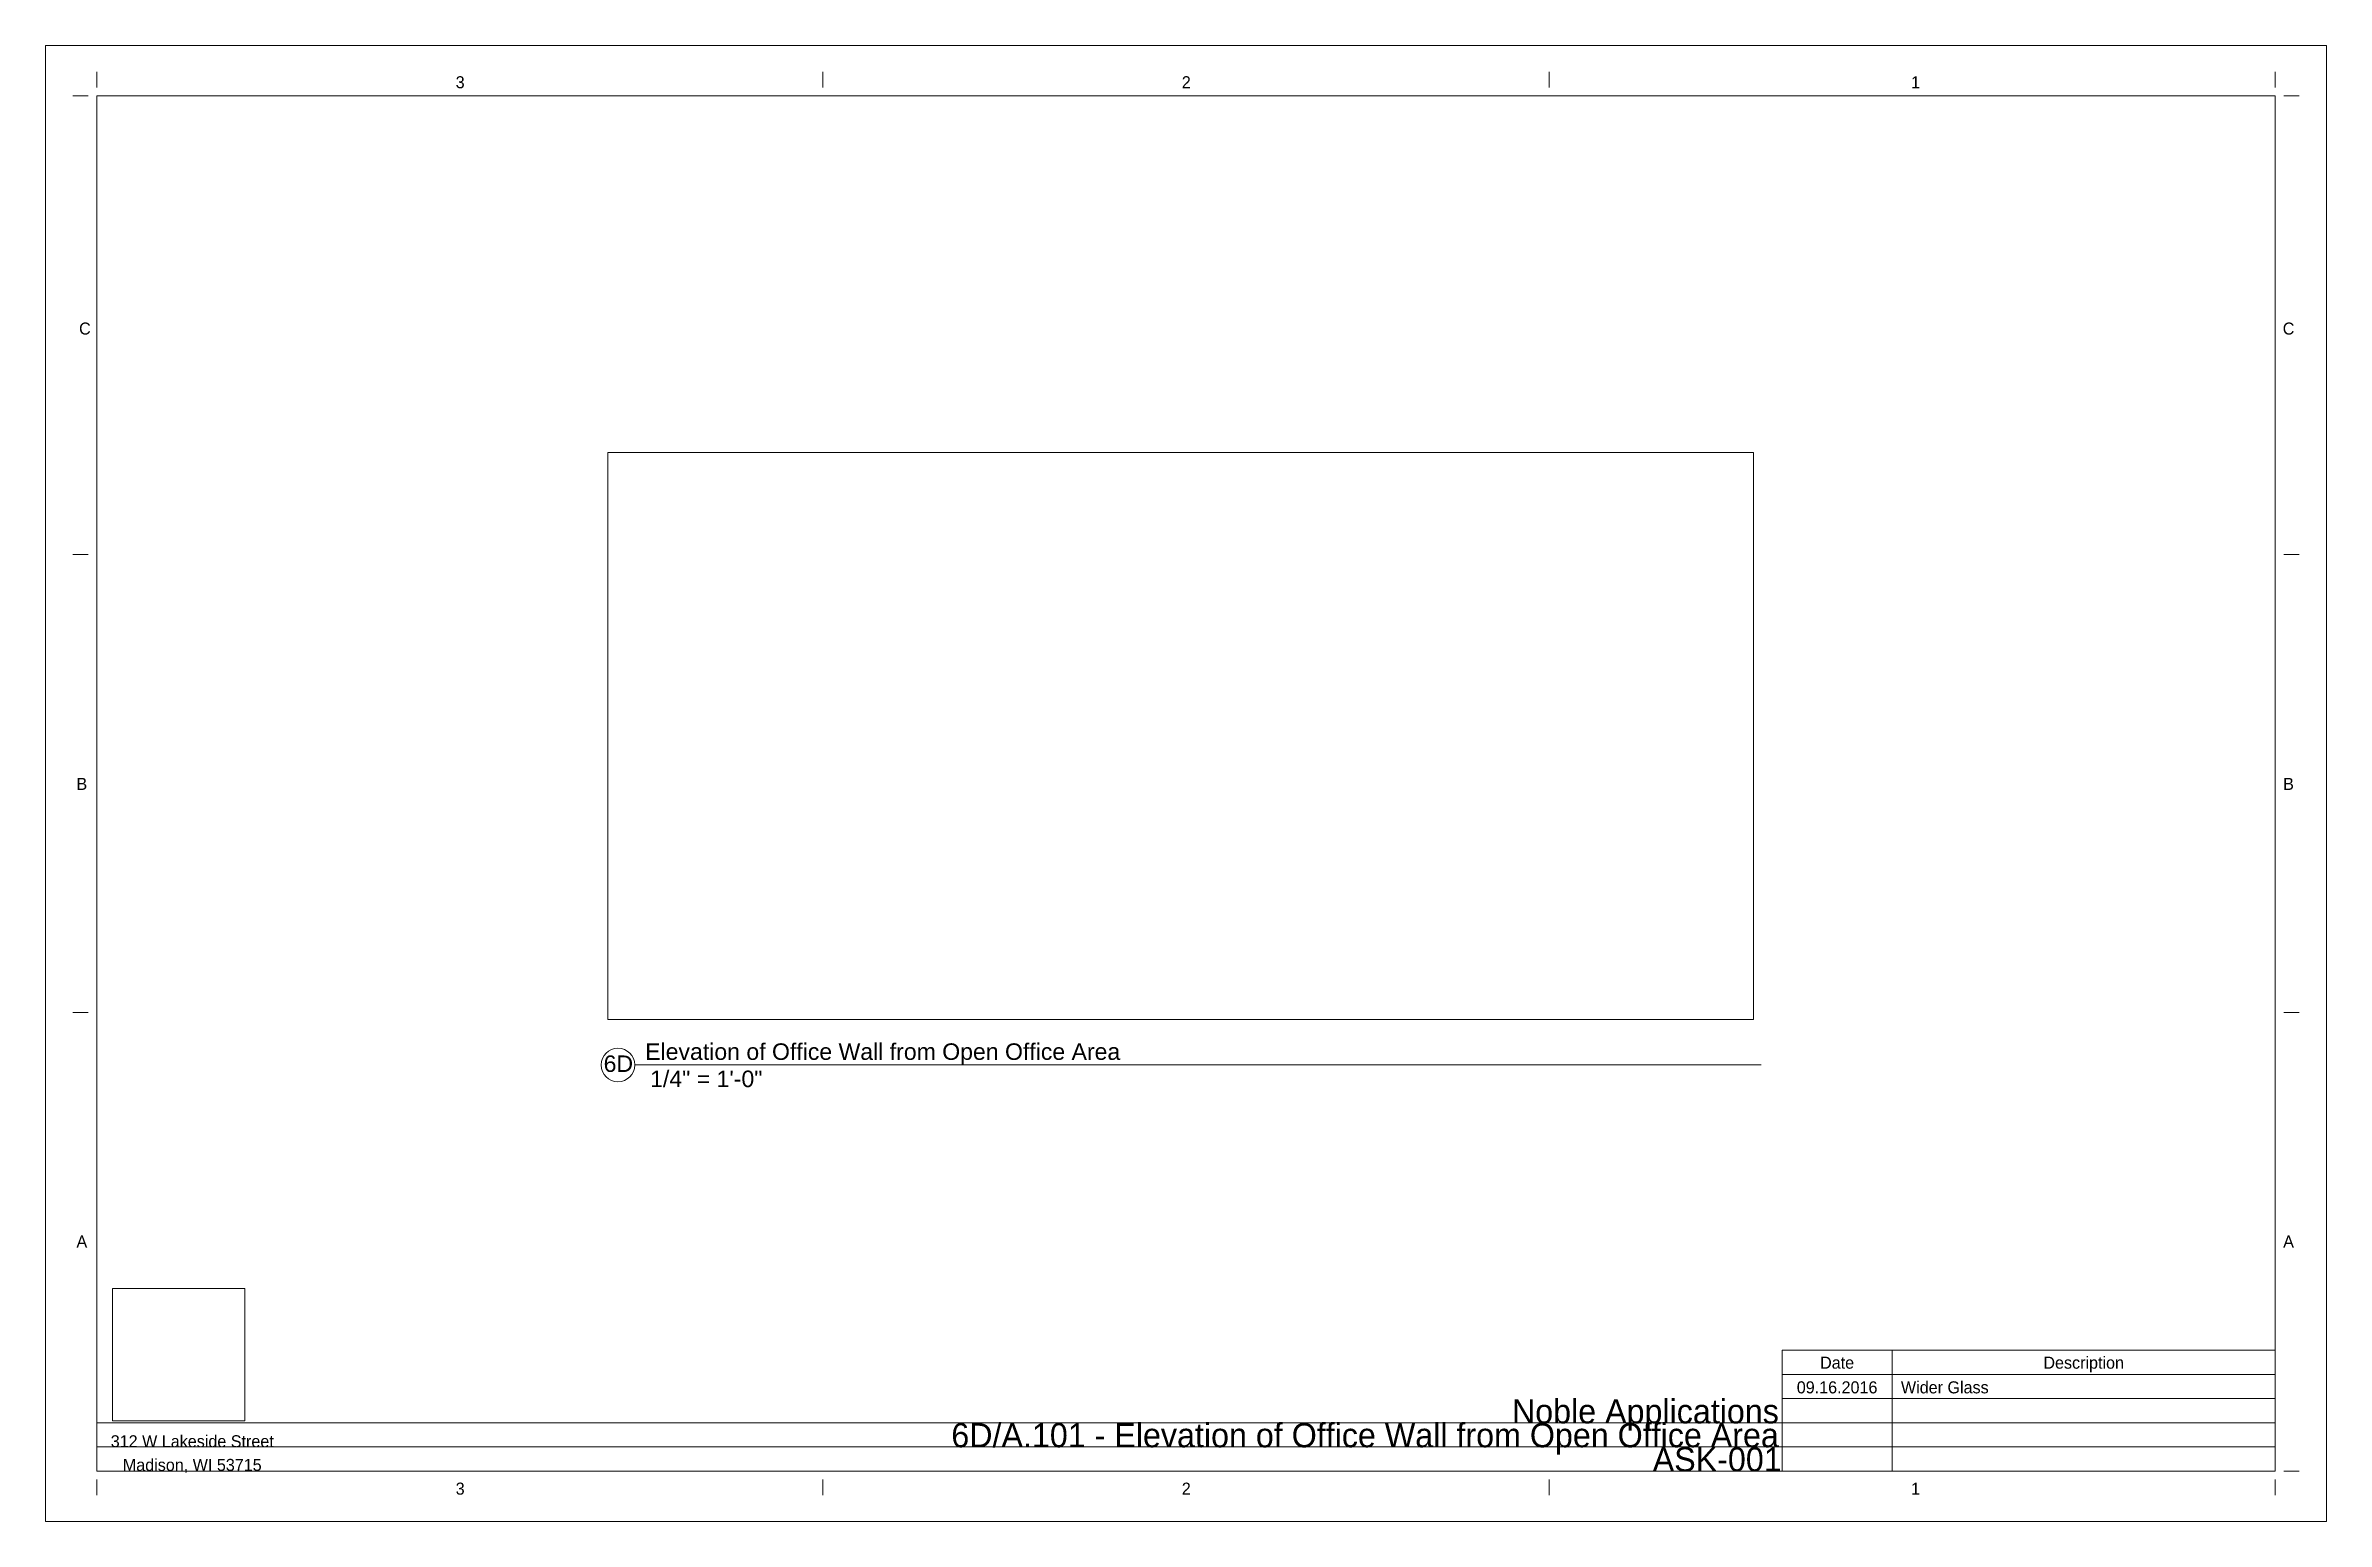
# Paper-space layout 'Layout1' of a CAD drawing. Extents: x 0 to 17, y 0 to 11.
import ezdxf

# ---------------------------------------------------------------- set-up
doc = ezdxf.new("R2010")
doc.units = 0
doc.header["$LTSCALE"] = 22
doc.header["$MEASUREMENT"] = 0
doc.linetypes.add('Dash', pattern=[0.25, 0.125, -0.125])
doc.layers.get('0').update_dxf_attribs({"color": 20, "linetype": 'CONTINUOUS'})
doc.layers.get('DEFPOINTS').update_dxf_attribs({"linetype": 'CONTINUOUS', "lineweight": 5})
for name, color, linetype, lineweight in [('A-DETL-THIN', 151, 'CONTINUOUS', 9), ('Annotations', 40, 'CONTINUOUS', 5), ('G-ANNO-REFR', 1, 'Dash', 9), ('G-ANNO-SCHD', 231, 'CONTINUOUS', 9), ('G-ANNO-TEXT', 231, 'CONTINUOUS', 9), ('G-ANNO-TTLB-MEDM', 33, 'CONTINUOUS', 20), ('G-ANNO-TTLB-THIN', 151, 'CONTINUOUS', 9)]:
    doc.layers.add(name, color=color, linetype=linetype, lineweight=lineweight)
doc.styles.add('Arial_5', font='arial.ttf', dxfattribs={"height": 0.122942})
doc.styles.add('Century Gothic', font='GOTHIC.TTF', dxfattribs={"height": 2.874224})
doc.styles.add('Century Gothic_1', font='GOTHIC.TTF', dxfattribs={"height": 0.089819})
picture_1 = doc.add_image_def('image1.jpg', size_in_pixel=(939, 939))

# ---------------------------------------------------------------- blocks, each defined once
blk = doc.blocks.new('11X17')
at = {"layer": 'A-DETL-THIN'}
for p, q in [((13.763, 1.275), (12.943, 1.275)), ((12.943, 1.275), (12.943, 1.095)), ((16.619, 1.275), (13.763, 1.275)), ((13.763, 1.275), (13.763, 1.095)), ((16.619, 1.275), (16.619, 1.095)), ((16.619, 1.095), (12.943, 1.095)), ((12.943, 1.095), (12.943, 0.375)), ((13.763, 1.095), (13.763, 0.375)), ((16.619, 1.095), (16.619, 0.375)), ((16.619, 0.915), (12.943, 0.915)), ((16.619, 0.735), (12.943, 0.735)), ((16.619, 0.555), (12.943, 0.555)), ((16.619, 0.375), (12.943, 0.375))]:
    blk.add_line(p, q, dxfattribs=at)
at = {"layer": 'G-ANNO-TTLB-MEDM'}
for p, q in [((0.381, 10.687), (0.381, 10.804)), ((5.794, 10.687), (5.794, 10.804)), ((11.206, 10.687), (11.206, 10.804)), ((16.619, 10.687), (16.619, 10.804)), ((0.318, 10.625), (0.202, 10.625)), ((16.619, 10.625), (0.381, 10.625)), ((0.381, 10.625), (0.381, 0.375)), ((16.619, 10.625), (16.619, 0.375)), ((16.619, 10.625), (16.619, 0.375)), ((16.682, 10.625), (16.798, 10.625)), ((0.318, 7.208), (0.202, 7.208)), ((16.682, 7.208), (16.798, 7.208)), ((0.318, 3.792), (0.202, 3.792)), ((16.682, 3.792), (16.798, 3.792)), ((0.381, 0.735), (12.943, 0.735)), ((0.381, 0.555), (12.943, 0.555)), ((0.381, 0.375), (16.619, 0.375)), ((16.682, 0.375), (16.798, 0.375)), ((0.381, 0.312), (0.381, 0.196)), ((5.794, 0.312), (5.794, 0.196)), ((11.206, 0.312), (11.206, 0.196)), ((16.619, 0.312), (16.619, 0.196))]:
    blk.add_line(p, q, dxfattribs=at)
at = {"layer": 'G-ANNO-TTLB-THIN'}
for p, q in [((0, 0), (0, 11)), ((0, 11), (17, 11)), ((17, 0), (17, 11)), ((0, 0), (17, 0))]:
    blk.add_line(p, q, dxfattribs=at)
at = {"layer": 'G-ANNO-SCHD', "color": 251, "attachment_point": 2, "line_spacing_factor": 0.984117, "style": 'Century Gothic_1'}
for s, insert, char_height, width in [('Date', (13.353, 1.228), 0.0898, 0.35437), ('Description', (15.191, 1.228), 0.08982, 0.7965)]:
    blk.add_mtext(s, dxfattribs=dict(at, insert=insert, char_height=char_height, width=width))
at = {"layer": 'G-ANNO-TEXT', "color": 251, "attachment_point": 2, "line_spacing_factor": 0.984117, "style": 'Century Gothic_1'}
for s, insert, char_height, width in [('3', (3.09, 10.772), 0.0898, 0.08212), ('2', (8.502, 10.772), 0.0898, 0.08212), ('1', (13.938, 10.772), 0.0898, 0.08212), ('C', (0.293, 8.936), 0.0898, 0.12037), ('C', (16.718, 8.936), 0.0898, 0.12037), ('B', (0.27, 5.542), 0.0898, 0.08437), ('B', (16.718, 5.542), 0.0898, 0.08437), ('A', (0.27, 2.131), 0.0898, 0.11025), ('A', (16.718, 2.131), 0.0898, 0.11025), ('312 W Lakeside Street', (1.093, 0.642), 0.08982, 1.53675), ('Madison, WI 53715', (1.093, 0.466), 0.08982, 1.31737), ('3', (3.09, 0.289), 0.0898, 0.08212), ('2', (8.502, 0.289), 0.0898, 0.08212), ('1', (13.938, 0.289), 0.0898, 0.08212)]:
    blk.add_mtext(s, dxfattribs=dict(at, insert=insert, char_height=char_height, width=width))
at = {"layer": 'G-ANNO-REFR'}
image = blk.add_image(picture_1, insert=(0.498, 0.749), size_in_units=(0.986, 0.986), dxfattribs=at)
image.dxf.flags = 7
blk = doc.blocks.new('Viewport - View Title-32371-Floor Plans _ Elevations')
at = {"color": 0, "linetype": 'ByBlock', "lineweight": -2}
for start, end in [(0, 180), (180, 0)]:
    blk.add_arc((-0.125, 0), 0.125, start, end, dxfattribs=at)

psp = doc.layouts.get("Layout1")

# ---------------------------------------------------------------- linework, layer by layer
at = {"layer": 'Annotations'}
psp.add_line((4.391, 3.402), (12.786, 3.402), dxfattribs=at)

# ---------------------------------------------------------------- block references
psp.add_blockref('11X17', (0, 0))
psp.add_blockref('Viewport - View Title-32371-Floor Plans _ Elevations', (4.391, 3.402), dxfattribs=at)

# ---------------------------------------------------------------- texts
at = {"layer": 'Annotations', "line_spacing_factor": 0.938532, "style": 'Arial_5'}
for s, insert, char_height, width, attachment_point in [('{6D}', (4.269, 3.473), 0.1229, 0.114, 2), ('{Elevation of Office Wall from Open Office Area}', (4.469, 3.563), 0.12294, 4.48348, 1), (' 1/4" = 1\'-0"', (4.458, 3.36), 0.12294, 1.053, 1)]:
    psp.add_mtext(s, dxfattribs=dict(at, insert=insert, char_height=char_height, width=width, attachment_point=attachment_point))
at = {"layer": 'G-ANNO-SCHD', "color": 251, "char_height": 0.08982, "attachment_point": 2, "line_spacing_factor": 0.984117, "style": 'Century Gothic_1'}
for s, insert, width in [('{09.16.2016}', (13.353, 1.044), 0.35437), ('{\\pxql;Wider Glass}', (14.227, 1.044), 0.7965)]:
    psp.add_mtext(s, dxfattribs=dict(at, insert=insert, width=width))
at = {"layer": 'G-ANNO-SCHD', "lineweight": 9, "attachment_point": 3, "line_spacing_factor": 0.984117, "style": 'Century Gothic'}
for s, insert, char_height, width in [('{Noble Applications}', (12.919, 0.91), 0.17964, 3.77711), ('{6D/A.101 - Elevation of Office Wall from Open Office Area}', (12.919, 0.732), 0.17964, 10.2414), ('{ASK-001}', (12.94, 0.552), 0.1796, 0.97425)]:
    psp.add_mtext(s, dxfattribs=dict(at, insert=insert, char_height=char_height, width=width))

# ---------------------------------------------------------------- viewports
at = {"layer": 'DEFPOINTS', "view_target_point": (96227.849, -5496.656), "view_twist_angle": 270}
psp.add_viewport(center=(8.46, 5.854), size=(8.54, 4.22854), view_center_point=(37310.96, 30581.425), view_height=202.97003, dxfattribs=at)

doc.saveas('drawing.dxf')
